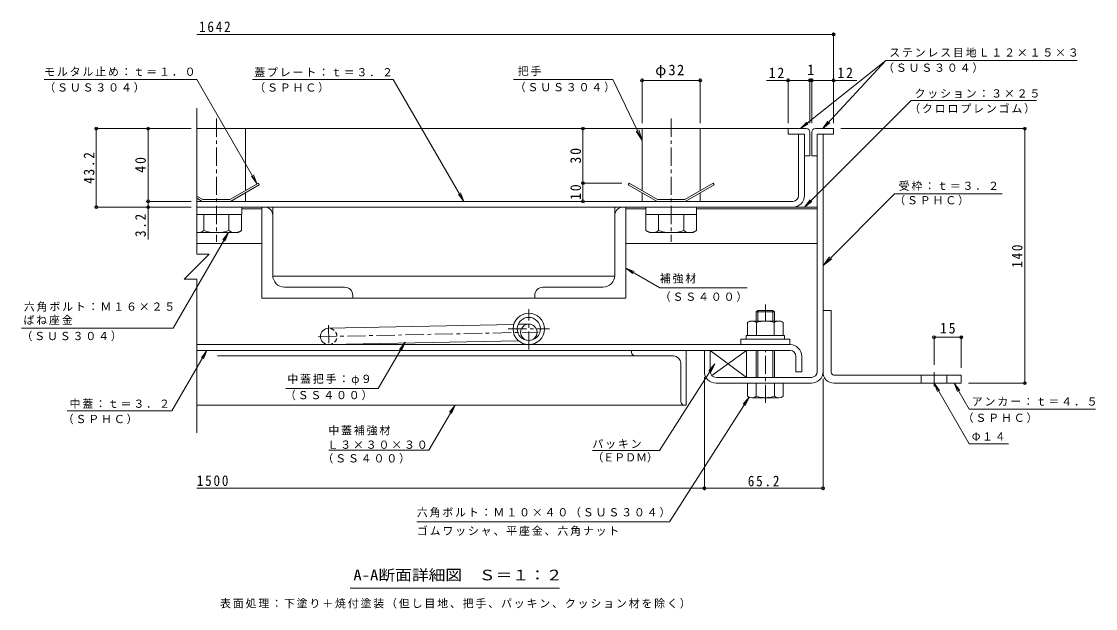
# Model space of a CAD drawing. Units: millimetres on the paper, enlarged 10 times, with parts at other scales. Extents: x -2636 to 2770, y -1962 to 1737.
# Drawn here: x -181 to 2770, y 123 to 1737 of the extents above; entities that cross this region are included whole.
import ezdxf
from ezdxf.enums import TextEntityAlignment as Align

# ---------------------------------------------------------------- set-up
doc = ezdxf.new("R2010")
doc.units = ezdxf.units.MM
doc.header["$LTSCALE"] = 10
doc.header["$PDMODE"] = 32
doc.header["$PDSIZE"] = 8
doc.linetypes.add('CHAIN1', pattern=[8, 5, -1, 1, -1])
doc.linetypes.add('DASHED1', pattern=[1.8, 1.2, -0.6])
for name, color, linetype, lineweight in [('D-1', 2, 'Continuous', 9), ('D-2', 3, 'Continuous', 9), ('D-3', 4, 'Continuous', 9), ('D-5', 7, 'Continuous', 9), ('D-6', 6, 'Continuous', 9), ('D-7', 5, 'Continuous', 5), ('D-8', 5, 'Continuous', 5), ('D-9', 134, 'Continuous', 5), ('D-A', 3, 'Continuous', 9), ('D-B', 6, 'Continuous', 9), ('D-C', 5, 'Continuous', 5), ('D-E', 3, 'Continuous', 9), ('D-F', 7, 'Continuous', 9)]:
    doc.layers.add(name, color=color, linetype=linetype, lineweight=lineweight)
doc.styles.add('ＭＳ ゴシック', font='')
doc.styles.get('ＭＳ ゴシック').set_extended_font_data('MS Gothic')

msp = doc.modelspace()

# ---------------------------------------------------------------- linework, layer by layer
at = {"layer": 'D-1'}
for p, q in [((2005.26, 774.84), (2005.26, 1427.84)), ((2021.26, 774.84), (2021.26, 1427.84)), ((1711.26, 774.84), (1711.26, 832.84)), ((1727.26, 758.84), (1989.26, 758.84)), ((1727.26, 742.84), (1837.76, 742.84)), ((1989.26, 742.84), (1887.76, 742.84))]:
    msp.add_line(p, q, dxfattribs=at)
msp.add_lwpolyline([(1695.26, 774.84), (1695.26, 832.84), (1711.26, 832.84)], dxfattribs=at)
for centre, radius, start, end in [((1727.26, 774.84), 32, 180, 270), ((1727.26, 774.84), 16, 180, 270), ((1989.26, 774.84), 16, 270, 0), ((1989.26, 774.84), 32, 270, 0)]:
    msp.add_arc(centre, radius, start, end, dxfattribs=at)
at = {"layer": 'D-2'}
for p, q in [((1970.26, 1427.84), (1954.26, 1427.84)), ((1954.26, 1258.84), (1954.26, 1427.84)), ((1970.26, 1258.84), (1970.26, 1427.84)), ((1938.26, 1242.84), (300.26, 1242.84)), ((300.26, 1226.84), (1938.26, 1226.84))]:
    msp.add_line(p, q, dxfattribs=at)
at = {"layer": 'D-2', "linetype": 'CHAIN1'}
for p, q in [((1212.76, 835.35), (1212.76, 946.33)), ((1156.02, 892.09), (1269.5, 892.09))]:
    msp.add_line(p, q, dxfattribs=at)
at = {"layer": 'D-2'}
for radius in [43.25, 31.75]:
    msp.add_circle((1212.76, 892.09), radius, dxfattribs=at)
for radius in [16, 32]:
    msp.add_arc((1938.26, 1258.84), radius, 270, 0, dxfattribs=at)
at = {"layer": 'D-3'}
for p, q in [((1925.26, 1442.84), (300.26, 1442.84)), ((1975.26, 1442.84), (1925.26, 1442.84)), ((1925.26, 1442.84), (1925.26, 1427.84)), ((1985.26, 1432.84), (1985.26, 1367.84)), ((1990.26, 1432.84), (1990.26, 1367.84)), ((2000.26, 1442.84), (2050.26, 1442.84)), ((2050.26, 1427.84), (2005.26, 1427.84)), ((2005.26, 1367.84), (2005.26, 1427.84)), ((2050.26, 1442.84), (2050.26, 1427.84)), ((1970.26, 1367.84), (1985.26, 1367.84)), ((2005.26, 1367.84), (1990.26, 1367.84)), ((469.45, 1292.84), (391.51, 1247.84)), ((471.95, 1288.51), (392.85, 1242.84)), ((469.45, 1292.84), (471.95, 1288.51)), ((1488.57, 1292.84), (1486.07, 1288.51)), ((1486.07, 1288.51), (1565.17, 1242.84)), ((1488.57, 1292.84), (1566.51, 1247.84)), ((1719.45, 1292.84), (1641.51, 1247.84)), ((1721.95, 1288.51), (1642.85, 1242.84)), ((1719.45, 1292.84), (1721.95, 1288.51)), ((300.26, 1257.22), (316.51, 1247.84)), ((300.26, 1251.45), (315.17, 1242.84)), ((315.17, 1242.84), (392.85, 1242.84)), ((316.51, 1247.84), (391.51, 1247.84)), ((1565.17, 1242.84), (1642.85, 1242.84)), ((1566.51, 1247.84), (1641.51, 1247.84))]:
    msp.add_line(p, q, dxfattribs=at)
msp.add_lwpolyline([(1925.26, 1427.84), (1970.26, 1427.84), (1970.26, 1367.84)], dxfattribs=at)
for centre, start, end in [((1975.26, 1432.84), 0, 90), ((2000.26, 1432.84), 90, 180)]:
    msp.add_arc(centre, 10, start, end, dxfattribs=at)
at = {"layer": 'D-5'}
for p, q in [((2193.81, 1630.24), (1959.17, 1442.84)), ((2193.81, 1630.24), (2020.29, 1442.84)), ((2193.81, 1630.24), (2719.65, 1630.24)), ((452.96, 1577.59), (840.15, 1577.59)), ((1034.44, 1242.84), (840.15, 1577.59)), ((1443.6, 1577.59), (1170.34, 1577.59)), ((1443.6, 1577.59), (1524.01, 1410.5)), ((2263.32, 1519.61), (1970.55, 1226.84)), ((2263.32, 1519.61), (2607.86, 1519.61)), ((1959.17, 1442.84), (1976.5, 1460.86)), ((1959.17, 1442.84), (1980.58, 1455.76)), ((2020.29, 1442.84), (2034.74, 1463.24)), ((2020.29, 1442.84), (2039.53, 1458.81)), ((1524.01, 1410.5), (1507.58, 1435.6)), ((1524.01, 1410.5), (1514.64, 1439)), ((465.7, 1292.29), (456.08, 1315.36)), ((1034.44, 1242.84), (1019.18, 1262.64)), ((1034.44, 1242.84), (1024.82, 1265.91)), ((1970.55, 1226.84), (1985.77, 1246.67)), ((1970.55, 1226.84), (1990.38, 1242.06)), ((2217.66, 1263.22), (2021.26, 1066.15)), ((2217.66, 1263.22), (2514, 1263.22)), ((387.15, 1156.84), (371.93, 1137.01)), ((2021.26, 1066.15), (2039.48, 1089.98)), ((2021.26, 1066.15), (2045.03, 1084.45)), ((1479.01, 1059.5), (1498.84, 1044.28)), ((235.52, 894.2), (-181.47, 894.2)), ((231.92, 667.02), (328.16, 832.84)), ((328.16, 832.84), (312.9, 813.04)), ((328.16, 832.84), (318.54, 809.76)), ((872.77, 855.49), (857.51, 835.69)), ((872.77, 855.49), (863.15, 832.42)), ((1572.02, 557.72), (1723.75, 795.82)), ((1723.75, 795.82), (1707.67, 776.67)), ((1723.75, 795.82), (1713.18, 773.17)), ((2326.26, 742.84), (2335.83, 719.74)), ((2326.26, 742.84), (2341.48, 723.01)), ((2326.26, 742.84), (2422.67, 575.85)), ((2381.56, 742.84), (2422.67, 671.63)), ((2381.56, 742.84), (2391.13, 719.74)), ((2381.56, 742.84), (2396.78, 723.01)), ((938.06, 558.89), (1010, 682.84)), ((1010, 682.84), (994.73, 663.04)), ((1010, 682.84), (1000.38, 659.76)), ((1599.8, 361.71), (1818.21, 704.47)), ((1818.21, 704.47), (1802.14, 685.32)), ((1818.21, 704.47), (1807.64, 681.81)), ((-55.81, 667.02), (231.92, 667.02)), ((2422.67, 671.63), (2770.11, 671.63)), ((2422.67, 575.85), (2530.72, 575.85)), ((663.11, 558.89), (938.06, 558.89)), ((1387.45, 557.72), (1572.02, 557.72)), ((905.07, 361.71), (1599.8, 361.71)), ((1296.77, 179.5), (721.77, 179.5))]:
    msp.add_line(p, q, dxfattribs=at)
for points in [[(-118.83, 1577.59), (300.11, 1577.59), (465.7, 1292.29), (450.44, 1312.09)], [(235.52, 894.2), (387.15, 1156.84), (377.59, 1133.74)], [(1812.61, 1005.46), (1572.61, 1005.46), (1479.01, 1059.5), (1502.11, 1049.93)], [(545.38, 728.57), (799.11, 728.57), (872.77, 855.49)]]:
    msp.add_lwpolyline(points, dxfattribs=at)
at = {"layer": 'D-6'}
for p, q in [((2005.26, 1336.84), (2005.26, 1321.84)), ((300.26, 1226.84), (2005.26, 1226.84)), ((424.01, 1221.84), (479.01, 1221.84)), ((1479.01, 1221.84), (1534.01, 1221.84)), ((1674.01, 1221.84), (2005.26, 1221.84)), ((300.26, 1126.84), (479.01, 1126.84)), ((1479.01, 1126.84), (2005.26, 1126.84)), ((662.29, 893.83), (1171.32, 904.48)), ((1183.64, 904.74), (1212.29, 905.33)), ((663.23, 848.84), (1184.06, 859.73)), ((1212.76, 860.33), (1213.23, 860.34)), ((1711.26, 832.84), (1711.26, 774.84)), ((1715.78, 763.7), (1811.26, 832.84))]:
    msp.add_line(p, q, dxfattribs=at)
at = {"layer": 'D-6', "linetype": 'CHAIN1'}
for p, q in [((662.1, 902.84), (663.35, 842.97)), ((634.24, 870.74), (1238.04, 883.37))]:
    msp.add_line(p, q, dxfattribs=at)
at = {"layer": 'D-6'}
msp.add_lwpolyline([(1727.26, 758.84), (1811.26, 758.84), (1811.26, 832.84), (1711.26, 832.84), (1811.26, 758.84)], dxfattribs=at)
msp.add_circle((1212.76, 882.84), 22.5, dxfattribs=at)
msp.add_arc((662.76, 871.34), 22.5, 90, 270, dxfattribs=at)
at = {"layer": 'D-6', "linetype": 'DASHED1'}
msp.add_arc((662.76, 871.34), 22.5, 270, 90, dxfattribs=at)
at = {"layer": 'D-7', "linetype": 'CHAIN1'}
for p, q in [((1862.76, 913.84), (1862.76, 959.48)), ((1862.76, 688.45), (1862.76, 832.84))]:
    msp.add_line(p, q, dxfattribs=at)
at = {"layer": 'D-7'}
for p, q in [((1841.82, 942.84), (1837.76, 938.78)), ((1887.76, 938.78), (1837.76, 938.78)), ((1837.76, 913.84), (1837.76, 938.78)), ((1883.7, 942.84), (1841.82, 942.84)), ((1841.82, 913.84), (1841.82, 942.84)), ((1883.7, 942.84), (1887.76, 938.78)), ((1883.7, 913.84), (1883.7, 942.84)), ((1887.76, 938.78), (1887.76, 915.34)), ((1887.76, 938.78), (1887.76, 913.84)), ((1837.76, 832.84), (1837.76, 758.84)), ((1841.82, 758.84), (1841.82, 832.84)), ((1883.7, 758.84), (1883.7, 832.84)), ((1887.76, 832.84), (1887.76, 758.84)), ((1911.76, 742.84), (1813.76, 742.84)), ((1813.76, 707.31), (1813.76, 742.84)), ((1837.76, 742.84), (1837.76, 707.31)), ((1887.76, 742.84), (1887.76, 707.31)), ((1911.76, 707.31), (1911.76, 742.84)), ((1899.76, 702.84), (1825.76, 702.84))]:
    msp.add_line(p, q, dxfattribs=at)
at = {"layer": 'D-7', "color": 2, "lineweight": 9}
for p, q in [((1813.68, 910.04), (1820.26, 913.84)), ((1813.68, 910.04), (1813.68, 873.84)), ((1905.26, 913.84), (1820.26, 913.84)), ((1838.22, 910.04), (1838.22, 873.84)), ((1887.3, 910.04), (1887.3, 873.84))]:
    msp.add_line(p, q, dxfattribs=at)
at = {"layer": 'D-7', "color": 134}
for p, q in [((1795.26, 863.84), (1795.26, 848.84)), ((1795.26, 863.84), (1930.26, 863.84)), ((1930.26, 863.84), (1930.26, 848.84)), ((1795.26, 848.84), (1930.26, 848.84))]:
    msp.add_line(p, q, dxfattribs=at)
at = {"layer": 'D-7', "color": 6, "lineweight": 9}
for p, q in [((1810.26, 873.84), (1810.26, 863.84)), ((1810.26, 863.84), (1915.26, 863.84))]:
    msp.add_line(p, q, dxfattribs=at)
at = {"layer": 'D-7', "color": 2, "lineweight": 9}
msp.add_lwpolyline([(1905.26, 913.84), (1911.83, 910.04), (1911.83, 873.84), (1813.68, 873.84)], dxfattribs=at)
at = {"layer": 'D-7', "color": 6, "lineweight": 9}
msp.add_lwpolyline([(1810.26, 873.84), (1915.26, 873.84), (1915.26, 863.84)], dxfattribs=at)
at = {"layer": 'D-7', "color": 2, "lineweight": 9}
for centre, radius, start, end in [((1828.17, 884.96), 28.97, 94.38438, 120), ((1825.19, 889.64), 24.21, 57.42749, 88.18784), ((1862.76, 832.64), 81.2, 72.41188, 107.5881), ((1900.33, 889.64), 24.21, 91.81215, 122.57249), ((1897.35, 884.96), 28.97, 59.99998, 85.6156)]:
    msp.add_arc(centre, radius, start, end, dxfattribs=at)
at = {"layer": 'D-7'}
for centre, radius, start, end in [((1825.76, 721.17), 18.33, 229.1022, 310.89809), ((1862.76, 774.92), 72.08, 249.70546, 290.29454), ((1899.76, 721.17), 18.33, 229.10191, 310.8978)]:
    msp.add_arc(centre, radius, start, end, dxfattribs=at)
at = {"layer": 'D-8'}
for p, q in [((479.01, 1226.84), (1479.01, 1226.84)), ((479.01, 976.84), (479.01, 1226.84))]:
    msp.add_line(p, q, dxfattribs=at)
msp.add_lwpolyline([(1479.01, 1226.84), (1479.01, 976.84), (479.01, 976.84)], dxfattribs=at)
at = {"layer": 'D-9'}
for p, q in [((479.01, 976.84), (479.01, 1226.84)), ((489.73, 1226.84), (482.18, 1226.84)), ((1471.46, 1226.84), (1479.01, 1226.84)), ((1479.01, 976.84), (1479.01, 1226.84)), ((509.01, 1039.31), (509.01, 1204.39)), ((1449.01, 1039.31), (1449.01, 1204.39)), ((541.48, 1006.84), (706.56, 1006.84)), ((1416.54, 1006.84), (1251.46, 1006.84)), ((729.01, 976.84), (479.01, 976.84)), ((729.01, 984.39), (729.01, 976.84)), ((1229.01, 984.39), (1229.01, 976.84)), ((1229.01, 976.84), (1479.01, 976.84))]:
    msp.add_line(p, q, dxfattribs=at)
for centre, radius, start, end in [((486.51, 1204.34), 22.5, 0.11869, 89.87078), ((1471.51, 1204.34), 22.5, 90.12922, 179.88131), ((541.51, 1039.34), 32.5, 180.05807, 269.94193), ((1416.51, 1039.34), 32.5, 270.05807, 359.94193), ((706.51, 984.34), 22.5, 0.12922, 89.88131), ((1251.51, 984.34), 22.5, 90.11869, 179.87078)]:
    msp.add_arc(centre, radius, start, end, dxfattribs=at)
at = {"layer": 'D-A'}
for p, q in [((1930.76, 848.84), (300.26, 848.84)), ((300.26, 832.84), (1930.76, 832.84)), ((1946.76, 816.84), (1946.76, 773.84)), ((1962.76, 816.84), (1962.76, 773.84)), ((1946.76, 773.84), (1962.76, 773.84))]:
    msp.add_line(p, q, dxfattribs=at)
for radius in [32, 16]:
    msp.add_arc((1930.76, 816.84), radius, 0, 90, dxfattribs=at)
at = {"layer": 'D-B', "color": 4}
for p, q in [((1449.01, 1226.84), (509.01, 1226.84)), ((1449.01, 1036.84), (1449.01, 1226.84))]:
    msp.add_line(p, q, dxfattribs=at)
at = {"layer": 'D-B'}
for p, q in [((1495.26, 832.84), (356.79, 832.84)), ((1495.26, 832.84), (1645.26, 832.84)), ((1495.26, 827.84), (1495.26, 832.84)), ((1645.26, 832.84), (1645.26, 682.84)), ((1505.26, 817.84), (356.79, 817.84)), ((1505.26, 817.84), (1610.26, 817.84)), ((1630.26, 692.84), (1630.26, 797.84)), ((1640.26, 682.84), (300.26, 682.84)), ((1640.26, 682.84), (1645.26, 682.84))]:
    msp.add_line(p, q, dxfattribs=at)
at = {"layer": 'D-B', "color": 4}
msp.add_lwpolyline([(509.01, 1226.84), (509.01, 1036.84), (1449.01, 1036.84)], dxfattribs=at)
at = {"layer": 'D-B'}
for centre, radius, start, end in [((1505.26, 827.84), 10, 180, 270), ((1610.26, 797.84), 20, 0, 90), ((1640.26, 692.84), 10, 180, 270)]:
    msp.add_arc(centre, radius, start, end, dxfattribs=at)
at = {"layer": 'D-C', "color": 2, "linetype": 'CHAIN1', "lineweight": 9}
for p, q in [((354.01, 1470.52), (354.01, 1131.21)), ((1604.01, 1470.52), (1604.01, 1131.21))]:
    msp.add_line(p, q, dxfattribs=at)
at = {"layer": 'D-C', "color": 2, "lineweight": 9}
for p, q in [((300.26, 1442.84), (434.01, 1442.84)), ((434.01, 1442.84), (434.01, 1272.38)), ((1524.01, 1442.84), (1524.01, 1272.38)), ((1524.01, 1442.84), (1684.01, 1442.84)), ((1684.01, 1442.84), (1684.01, 1272.38)), ((300.26, 1242.84), (434.01, 1242.84)), ((434.01, 1266.6), (434.01, 1242.84)), ((1524.01, 1266.6), (1524.01, 1242.84)), ((1524.01, 1242.84), (1684.01, 1242.84)), ((1684.01, 1266.6), (1684.01, 1242.84))]:
    msp.add_line(p, q, dxfattribs=at)
at = {"layer": 'D-C', "color": 134}
for p, q in [((300.26, 1226.84), (424.01, 1226.84)), ((424.01, 1226.84), (424.01, 1206.84)), ((1534.01, 1226.84), (1534.01, 1206.84)), ((1534.01, 1226.84), (1674.01, 1226.84)), ((1674.01, 1226.84), (1674.01, 1206.84)), ((300.26, 1206.84), (424.01, 1206.84)), ((1534.01, 1206.84), (1674.01, 1206.84))]:
    msp.add_line(p, q, dxfattribs=at)
at = {"layer": 'D-C'}
for p, q in [((423.29, 1206.84), (300.26, 1206.84)), ((319.37, 1162.2), (319.37, 1206.84)), ((388.65, 1162.2), (388.65, 1206.84)), ((423.29, 1162.2), (423.29, 1206.84)), ((1534.73, 1206.84), (1534.73, 1162.2)), ((1673.29, 1206.84), (1534.73, 1206.84)), ((1569.37, 1162.2), (1569.37, 1206.84)), ((1638.65, 1162.2), (1638.65, 1206.84)), ((1673.29, 1162.2), (1673.29, 1206.84)), ((300.26, 1156.84), (414.01, 1156.84)), ((414.01, 1156.84), (423.29, 1162.2)), ((1544.01, 1156.84), (1534.73, 1162.2))]:
    msp.add_line(p, q, dxfattribs=at)
msp.add_lwpolyline([(1544.01, 1156.84), (1664.01, 1156.84), (1673.29, 1162.2)], dxfattribs=at)
for centre, radius, start, end in [((305.17, 1197.61), 40.89, 263.09676, 265.61574), ((300.97, 1191.01), 34.18, 271.81354, 302.57069), ((354.01, 1271.48), 114.64, 252.41203, 287.58795), ((407.05, 1191.01), 34.18, 237.42929, 268.18645), ((402.85, 1197.61), 40.89, 274.38425, 299.99998), ((1555.17, 1197.61), 40.89, 240, 265.61574), ((1550.97, 1191.01), 34.18, 271.81354, 302.57069), ((1604.01, 1271.48), 114.64, 252.41203, 287.58795), ((1657.05, 1191.01), 34.18, 237.42929, 268.18645), ((1652.85, 1197.61), 40.89, 274.38425, 299.99998)]:
    msp.add_arc(centre, radius, start, end, dxfattribs=at)
at = {"layer": 'D-E'}
for p, q in [((2021.26, 942.84), (2021.26, 774.84)), ((2021.26, 942.84), (2043.76, 942.84)), ((2043.76, 772.84), (2043.76, 942.84)), ((2051.26, 765.34), (2401.26, 765.34)), ((2401.26, 742.84), (2051.26, 742.84)), ((2291.26, 742.84), (2291.26, 765.34)), ((2361.26, 742.84), (2361.26, 765.34)), ((2401.26, 765.34), (2401.26, 742.84))]:
    msp.add_line(p, q, dxfattribs=at)
at = {"layer": 'D-E', "linetype": 'CHAIN1'}
msp.add_line((2326.26, 734.11), (2326.26, 773.55), dxfattribs=at)
at = {"layer": 'D-E'}
for radius, start in [(30, 176.17647), (7.5, 180.00027)]:
    msp.add_arc((2051.26, 772.84), radius, start, 270, dxfattribs=at)
at = {"layer": 'D-F'}
for p, q in [((2050.26, 1701.83), (300.26, 1701.83)), ((2050.26, 1457.84), (2050.26, 1706.83)), ((1524.01, 1457.84), (1524.01, 1580.46)), ((1524.01, 1575.46), (1684.01, 1575.46)), ((1684.01, 1457.84), (1684.01, 1580.46)), ((1865.69, 1575.46), (1985.26, 1575.46)), ((1925.26, 1457.84), (1925.26, 1580.46)), ((1985.26, 1457.84), (1985.26, 1580.46)), ((1985.26, 1575.46), (1990.26, 1575.46)), ((1990.26, 1457.84), (1990.26, 1580.46)), ((1990.26, 1575.46), (2114.61, 1575.46)), ((300.26, 1498.6), (300.26, 1097.25)), ((285.26, 1442.84), (21.11, 1442.84)), ((24.11, 1226.84), (24.11, 1442.84)), ((166.61, 1242.84), (166.61, 1442.84)), ((1361.36, 1292.84), (1361.36, 1442.84)), ((2578.89, 1442.84), (2070.26, 1442.84)), ((2575.89, 742.84), (2575.89, 1442.84)), ((1358.36, 1292.84), (1468.57, 1292.84)), ((1361.36, 1242.84), (1361.36, 1292.84)), ((285.26, 1242.84), (161.61, 1242.84)), ((166.61, 1226.84), (166.61, 1242.84)), ((21.11, 1226.84), (285.26, 1226.84)), ((166.61, 1226.84), (166.61, 1138.33)), ((334.67, 1097.25), (265.85, 1028.43)), ((300.26, 1097.25), (334.67, 1097.25)), ((300.26, 1028.43), (265.85, 1028.43)), ((300.26, 1028.43), (300.26, 606.3)), ((2326.26, 872.09), (2326.26, 793.55)), ((2326.26, 869.09), (2401.26, 869.09)), ((2401.26, 872.09), (2401.26, 785.34)), ((1695.25, 759.84), (1695.25, 448.94)), ((2021.26, 450.94), (2021.26, 754.84)), ((2578.89, 742.84), (2421.26, 742.84)), ((1695.25, 453.94), (300.26, 453.94)), ((1695.25, 453.94), (2021.26, 453.94))]:
    msp.add_line(p, q, dxfattribs=at)
for p in [(2050.26, 1701.83), (1524.01, 1575.46), (1684.01, 1575.46), (1925.26, 1575.46), (1985.26, 1575.46), (1990.26, 1575.46), (2050.26, 1575.46), (24.11, 1442.84), (166.61, 1442.84), (1361.36, 1442.84), (2575.89, 1442.84), (1361.36, 1292.84), (166.61, 1242.84), (1361.36, 1242.84), (24.11, 1226.84), (166.61, 1226.84), (2326.26, 869.09), (2401.26, 869.09), (2575.89, 742.84), (1695.25, 453.94), (2021.26, 453.94)]:
    msp.add_point(p, dxfattribs=at)

# ---------------------------------------------------------------- texts
at = {"layer": 'D-5', "style": 'ＭＳ ゴシック'}
msp.add_text('（ＥＰＤＭ）', height=21.99, dxfattribs=at).set_placement((1387.45, 521.16), align=Align.BOTTOM_LEFT)
at = {"layer": 'D-5', "color": 2, "style": 'ＭＳ ゴシック', "width": 1.15}
msp.add_text('A-A断面詳細図\u3000Ｓ＝１：２', height=29.33, dxfattribs=at).set_placement((730.52, 192), align=Align.BOTTOM_LEFT)
at = {"layer": 'D-5', "char_height": 21.99, "attachment_point": 7, "style": 'ＭＳ ゴシック'}
for s, insert in [('\\T1.17;ステンレス目地Ｌ１２×１５×３', (2203, 1638.41)), ('\\T1.17;（ＳＵＳ３０４）', (2186.16, 1595.97)), ('\\T1.17;モルタル止め：ｔ＝１．０', (-119.22, 1586.59)), ('\\T1.17;蓋プレート：ｔ＝３．２', (458.3, 1585.14)), ('\\T1.17;把手', (1182.44, 1587.43)), ('\\T1.17;（ＳＵＳ３０４）', (-118.83, 1541.68)), ('\\T1.17;（ＳＰＨＣ）', (458.3, 1541.47)), ('\\T1.17;（ＳＵＳ３０４）', (1174.03, 1542.52)), ('\\T1.17;クッション：３×２５', (2272.87, 1525.94)), ('\\T1.17;（クロロプレンゴム）', (2258.05, 1483.84)), ('\\T1.17;受枠：ｔ＝３．２', (2229.16, 1271.78)), ('\\T1.17;（ＳＰＨＣ）', (2216.99, 1231.63)), ('\\T1.17;補強材', (1572.61, 1016.93)), ('\\T1.17;（ＳＳ４００）', (1572.61, 966.41)), ('\\T1.17;六角ボルト：Ｍ１６×２５', (-174.94, 939.55)), ('\\T1.17;ばね座金', (-175.99, 902.83)), ('\\T1.17;（ＳＵＳ３０４）', (-181.47, 858.34)), ('\\T1.17;中蓋把手：φ９', (549.1, 737.46)), ('\\T1.17;（ＳＳ４００）', (542.45, 695.92)), ('\\T1.17;中蓋：ｔ＝３．２', (-49.37, 672.71)), ('\\T1.17;アンカー：ｔ＝４．５', (2429.98, 680.15)), ('\\T1.17;（ＳＰＨＣ）', (-68.05, 630.15)), ('\\T1.17;（ＳＰＨＣ）', (2405, 633.55)), ('\\T1.17;中蓋補強材', (661.82, 599.39)), ('\\T1.17;Φ１４', (2429.98, 584.37)), ('\\T1.17;Ｌ３×３０×３０', (659.48, 562.2)), ('\\T1.17;パッキン', (1387.45, 562.54)), ('\\T1.17;（ＳＳ４００）', (645.63, 522.06)), ('\\T1.17;六角ボルト：Ｍ１０×４０（ＳＵＳ３０４）', (905.07, 373.73)), ('\\T1.17;ゴムワッシャ、平座金、六角ナット', (905.07, 322.91)), ('\\T1.17;表面処理：下塗り＋焼付塗装（但し目地、把手、パッキン、クッション材を除く）', (364.27, 123.37))]:
    msp.add_mtext(s, dxfattribs=dict(at, insert=insert))
at = {"layer": 'D-F', "color": 2, "style": 'ＭＳ ゴシック'}
msp.add_text('1', height=29.33, dxfattribs=at).set_placement((1977.76, 1581.46), align=Align.BOTTOM_LEFT)
at = {"layer": 'D-F', "color": 2, "char_height": 29.33, "attachment_point": 7, "style": 'ＭＳ ゴシック'}
for s, insert in [('\\T1.28;\\W0.9;1642', (306.43, 1707.83)), ('\\T1.19;φ32', (1560.26, 1581.46)), ('\\T1.27;\\W0.95;12', (1871.8, 1581.46)), ('\\T1.27;\\W0.95;12', (2060.54, 1581.46)), ('\\T1.27;\\W0.95;15', (2342.51, 879.09)), ('\\T1.28;\\W0.9;1500', (300.26, 459.94)), ('\\T1.28;\\W0.9;65.2', (1814.51, 458.94))]:
    msp.add_mtext(s, dxfattribs=dict(at, insert=insert))
at = {"layer": 'D-F', "color": 2, "char_height": 29.33, "attachment_point": 7, "rotation": 90, "style": 'ＭＳ ゴシック'}
for s, insert in [('\\T1.27;\\W0.95;30', (1356.36, 1346.59)), ('\\T1.28;\\W0.9;43.2', (19.11, 1291.09)), ('\\T1.27;\\W0.95;40', (160.61, 1321.59)), ('\\T1.27;\\W0.95;10', (1356.36, 1246.59)), ('\\T1.27;\\W0.9;3.2', (160.61, 1144.87)), ('\\T1.27;\\W0.9;140', (2569.89, 1060.34))]:
    msp.add_mtext(s, dxfattribs=dict(at, insert=insert))

doc.saveas('drawing.dxf')
